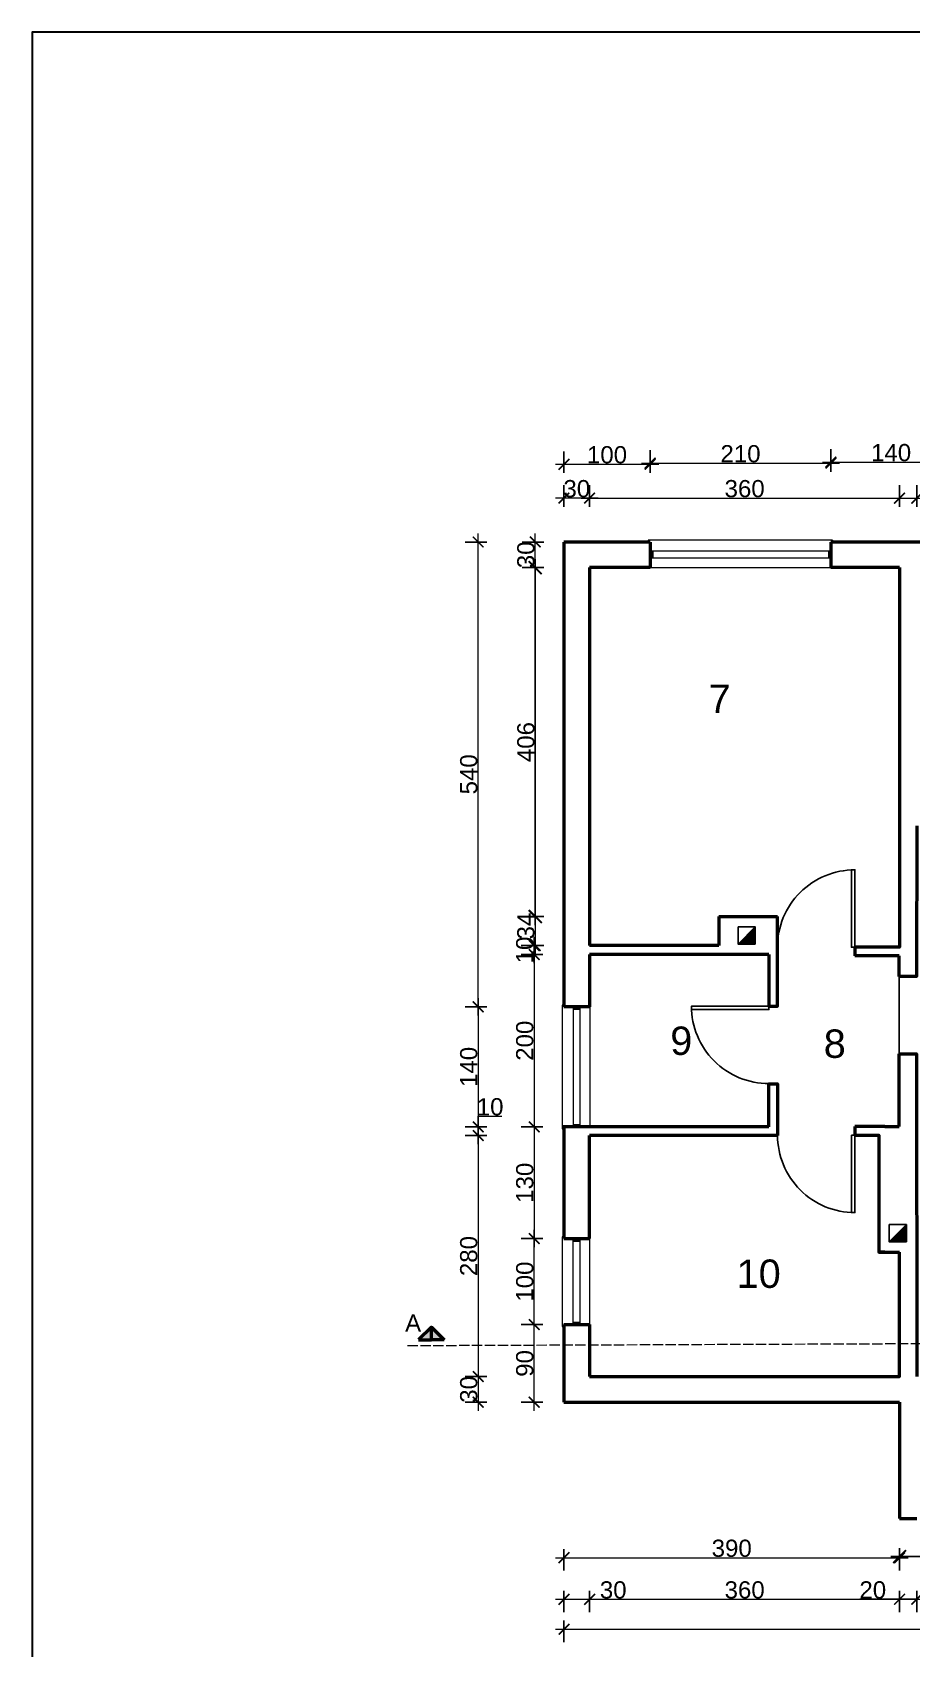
# Model space of a CAD drawing. Header units: centimetres. Extents: x -479 to 3351, y -1141 to 1689.
# Drawn here: x -479 to 543, y -190 to 1689 of the extents above; entities that cross this region are included whole.
import ezdxf

# ---------------------------------------------------------------- set-up
doc = ezdxf.new("R2010")
doc.units = ezdxf.units.CM
doc.linetypes.add('ACAD_ISO02W100', pattern=[15, 12, -3])
for name, color, linetype, lineweight in [('Dimenzionisanje', 251, 'Continuous', 20), ('Dimenzionisanje @ 1', 251, 'Continuous', 20), ('Isprekidana', 251, 'ACAD_ISO02W100', 20), ('Konture', 250, 'Continuous', 50), ('Konture @ 1', 250, 'Continuous', 50), ('Prozori', 6, 'Continuous', 5), ('Sastavnica', 250, 'Continuous', 30), ('Zidovi', 4, 'Continuous', 50)]:
    doc.layers.add(name, color=color, linetype=linetype, lineweight=lineweight)
for name, color, linetype in [('Dimnjaci', 251, 'Continuous'), ('Pomocne', 2, 'Continuous'), ('Stepenice', 8, 'Continuous'), ('Vrata', 1, 'Continuous')]:
    doc.layers.add(name, color=color, linetype=linetype)
doc.styles.get("Standard").update_dxf_attribs({"font": 'arial_2.ttf'})
doc.styles.add('teskt_stil', font='arial_2.ttf', dxfattribs={"height": 3})
doc.dimstyles.new('Dimenzionisanje', dxfattribs={"dimtxt": 20, "dimasz": 12.5, "dimexe": 1.25, "dimexo": 0.625, "dimtad": 1, "dimtoh": 1, "dimdec": 0, "dimtxsty": 'Standard', "dimblk": 'ARCHTICK', "dimcen": 2.5, "dimclrd": 5, "dimclre": 5, "dimclrt": 5, "dimadec": 0, "dimazin": 0, "dimtfac": 1, "dimtdec": 0, "dimtmove": 0, "dimatfit": 3, "dimldrblk": 'ARCHTICK', "dimfxl": 0, "dimlwd": 20, "dimarcsym": 0})
doc.dimstyles.new('dimezionisanje_kucica_za_ptice', dxfattribs={"dimtxt": 20, "dimasz": 15, "dimexe": 1.25, "dimexo": 10.63, "dimtad": 1, "dimtoh": 1, "dimdec": 0, "dimtxsty": 'Standard', "dimblk": 'ARCHTICK', "dimcen": 2.5, "dimclrd": 5, "dimclre": 5, "dimclrt": 5, "dimadec": 0, "dimazin": 0, "dimtfac": 1, "dimtdec": 0, "dimtmove": 0, "dimatfit": 3, "dimldrblk": 'ARCHTICK', "dimfxl": 0, "dimarcsym": 0})

# ---------------------------------------------------------------- blocks, each defined once
blk = doc.blocks.new('Vrata_block')
blk.add_lwpolyline([(-8.4, 4.1), (-8.4, 94.1), (-4.4, 94.1), (-4.4, 4.1, -0.414214), (-94.4, 94.1)], format="xyb")
blk = doc.blocks.new('Dimnjak_block')
at = {"layer": 'Dimnjaci'}
blk.add_hatch(color=251, dxfattribs=at).paths.add_polyline_path([(20, 0), (0, 0), (20, 20)])
for p, q in [((0, 20), (20, 20)), ((0, 0), (0, 20))]:
    blk.add_line(p, q, dxfattribs=at)
blk.add_lwpolyline([(20, 0), (0, 0), (20, 20)], close=True, dxfattribs=at)
blk = doc.blocks.new('_ArchTick')
at = {"color": 0, "linetype": 'ByBlock', "const_width": 0.15}
blk.add_lwpolyline([(-0.5, -0.5), (0.5, 0.5)], dxfattribs=at)
blk = doc.blocks.new('*D29')
at = {"layer": 'Defpoints', "color": 0, "transparency": 16777216}
for p in [(169, 126.2), (39.5, 96.4), (169, 96.4)]:
    blk.add_point(p, dxfattribs=at)
at = {"layer": 'Dimenzionisanje', "color": 5, "linetype": 'Continuous', "lineweight": 20, "transparency": 16777216}
blk.add_line((39.5, 136.2), (39.5, 86.4), dxfattribs=at)
at = {"layer": 'Dimenzionisanje', "color": 5, "lineweight": -2, "transparency": 16777216}
for p, q in [((49.5, 126.2), (24.5, 126.2)), ((49.5, 96.4), (24.5, 96.4))]:
    blk.add_line(p, q, dxfattribs=at)
at = {"layer": 'Dimenzionisanje', "color": 5, "lineweight": 20, "transparency": 16777216, "xscale": 12.5, "yscale": 12.5, "zscale": 12.5}
for p, rotation in [((39.5, 126.2), 90), ((39.5, 96.4), 270)]:
    blk.add_blockref('_ArchTick', p, dxfattribs=dict(at, rotation=rotation))
at = {"layer": 'Dimenzionisanje', "color": 5, "transparency": 16777216, "insert": (28.6, 111.3), "char_height": 20, "attachment_point": 5, "rotation": 90}
blk.add_mtext('30', dxfattribs=at)
blk = doc.blocks.new('*D30')
at = {"layer": 'Defpoints', "color": 0, "transparency": 16777216}
for p in [(104.6, 186.6), (169, 186.6), (169, 96.4)]:
    blk.add_point(p, dxfattribs=at)
at = {"layer": 'Dimenzionisanje', "color": 5, "linetype": 'Continuous', "lineweight": 20, "transparency": 16777216}
blk.add_line((104.6, 86.4), (104.6, 196.6), dxfattribs=at)
at = {"layer": 'Dimenzionisanje', "color": 5, "lineweight": -2, "transparency": 16777216}
for p, q in [((114.6, 186.6), (89.6, 186.6)), ((114.6, 96.4), (89.6, 96.4))]:
    blk.add_line(p, q, dxfattribs=at)
at = {"layer": 'Dimenzionisanje', "color": 5, "lineweight": 20, "transparency": 16777216, "xscale": 12.5, "yscale": 12.5, "zscale": 12.5}
for p, rotation in [((104.6, 186.6), 90), ((104.6, 96.4), 270)]:
    blk.add_blockref('_ArchTick', p, dxfattribs=dict(at, rotation=rotation))
at = {"layer": 'Dimenzionisanje', "color": 5, "transparency": 16777216, "insert": (93.7, 141.5), "char_height": 20, "attachment_point": 5, "rotation": 90}
blk.add_mtext('90', dxfattribs=at)
blk = doc.blocks.new('*D31')
at = {"layer": 'Defpoints', "color": 0, "transparency": 16777216}
for p in [(104.6, 286.6), (169, 286.6), (169, 186.6)]:
    blk.add_point(p, dxfattribs=at)
at = {"layer": 'Dimenzionisanje', "color": 5, "lineweight": -2, "transparency": 16777216}
for p, q in [((114.6, 286.6), (89.6, 286.6)), ((114.6, 186.6), (89.6, 186.6))]:
    blk.add_line(p, q, dxfattribs=at)
at = {"layer": 'Dimenzionisanje', "color": 5, "linetype": 'Continuous', "lineweight": 20, "transparency": 16777216}
blk.add_line((104.6, 176.6), (104.6, 296.6), dxfattribs=at)
at = {"layer": 'Dimenzionisanje', "color": 5, "lineweight": 20, "transparency": 16777216, "xscale": 12.5, "yscale": 12.5, "zscale": 12.5}
for p, rotation in [((104.6, 286.6), 90), ((104.6, 186.6), 270)]:
    blk.add_blockref('_ArchTick', p, dxfattribs=dict(at, rotation=rotation))
at = {"layer": 'Dimenzionisanje', "color": 5, "transparency": 16777216, "insert": (93.7, 236.6), "char_height": 20, "attachment_point": 5, "rotation": 90}
blk.add_mtext('100', dxfattribs=at)
blk = doc.blocks.new('Prozor_100_block')
at = {"layer": 'Prozori'}
for points in [[(726.6, 465.7), (724.6, 465.7), (724.6, 361.7), (724.6, 361.7)], [(737.2, 463.8), (737.2, 363.8)], [(745.3, 463.8), (745.3, 363.8)], [(756.6, 463.8), (756.6, 363.8)], [(724.6, 361.7), (726.6, 361.7)]]:
    blk.add_lwpolyline(points, dxfattribs=at)
at = {"layer": 'Zidovi', "color": 6}
for p, q in [((737.2, 462.1), (745.3, 462.1)), ((737.2, 365.6), (745.3, 365.6))]:
    blk.add_line(p, q, dxfattribs=at)
blk = doc.blocks.new('*D32')
at = {"layer": 'Defpoints', "color": 0, "transparency": 16777216}
for p in [(39.5, 416.4), (169, 416.4), (169, 406.3)]:
    blk.add_point(p, dxfattribs=at)
at = {"layer": 'Dimenzionisanje', "color": 5, "lineweight": -2, "transparency": 16777216}
for p, q in [((49.5, 416.4), (24.5, 416.4)), ((49.5, 406.3), (24.5, 406.3))]:
    blk.add_line(p, q, dxfattribs=at)
at = {"layer": 'Dimenzionisanje', "color": 5, "linetype": 'Continuous', "lineweight": 20, "transparency": 16777216}
for p, q in [((39.5, 416.4), (39.5, 428.9)), ((39.5, 428.9), (66.8, 428.9)), ((39.5, 396.3), (39.5, 416.4))]:
    blk.add_line(p, q, dxfattribs=at)
at = {"layer": 'Dimenzionisanje', "color": 5, "lineweight": 20, "transparency": 16777216, "xscale": 12.5, "yscale": 12.5, "zscale": 12.5}
for p, rotation in [((39.5, 416.4), 90), ((39.5, 406.3), 270)]:
    blk.add_blockref('_ArchTick', p, dxfattribs=dict(at, rotation=rotation))
at = {"layer": 'Dimenzionisanje', "color": 5, "transparency": 16777216, "insert": (53.4, 439.7), "char_height": 20, "attachment_point": 5}
blk.add_mtext('10', dxfattribs=at)
blk = doc.blocks.new('*D33')
at = {"layer": 'Defpoints', "color": 0, "transparency": 16777216}
for p in [(189.6, 406.3), (39.5, 126.2), (189.6, 126.2)]:
    blk.add_point(p, dxfattribs=at)
at = {"layer": 'Dimenzionisanje', "color": 5, "linetype": 'Continuous', "lineweight": 20, "transparency": 16777216}
blk.add_line((39.5, 416.3), (39.5, 116.2), dxfattribs=at)
at = {"layer": 'Dimenzionisanje', "color": 5, "lineweight": -2, "transparency": 16777216}
for p, q in [((49.5, 406.3), (24.5, 406.3)), ((49.5, 126.2), (24.5, 126.2))]:
    blk.add_line(p, q, dxfattribs=at)
at = {"layer": 'Dimenzionisanje', "color": 5, "lineweight": 20, "transparency": 16777216, "xscale": 12.5, "yscale": 12.5, "zscale": 12.5}
for p, rotation in [((39.5, 406.3), 90), ((39.5, 126.2), 270)]:
    blk.add_blockref('_ArchTick', p, dxfattribs=dict(at, rotation=rotation))
at = {"layer": 'Dimenzionisanje', "color": 5, "transparency": 16777216, "insert": (28.6, 266.3), "char_height": 20, "attachment_point": 5, "rotation": 90}
blk.add_mtext('280', dxfattribs=at)
blk = doc.blocks.new('*D34')
at = {"layer": 'Defpoints', "color": 0, "transparency": 16777216}
for p in [(220.6, 416.4), (104.6, 286.6), (149.6, 286.6)]:
    blk.add_point(p, dxfattribs=at)
at = {"layer": 'Dimenzionisanje', "color": 5, "lineweight": -2, "transparency": 16777216}
for p, q in [((114.6, 416.4), (89.6, 416.4)), ((114.6, 286.6), (89.6, 286.6))]:
    blk.add_line(p, q, dxfattribs=at)
at = {"layer": 'Dimenzionisanje', "color": 5, "linetype": 'Continuous', "lineweight": 20, "transparency": 16777216}
blk.add_line((104.6, 426.4), (104.6, 276.6), dxfattribs=at)
at = {"layer": 'Dimenzionisanje', "color": 5, "lineweight": 20, "transparency": 16777216, "xscale": 12.5, "yscale": 12.5, "zscale": 12.5}
for p, rotation in [((104.6, 416.4), 90), ((104.6, 286.6), 270)]:
    blk.add_blockref('_ArchTick', p, dxfattribs=dict(at, rotation=rotation))
at = {"layer": 'Dimenzionisanje', "color": 5, "transparency": 16777216, "insert": (93.7, 351.5), "char_height": 20, "attachment_point": 5, "rotation": 90}
blk.add_mtext('130', dxfattribs=at)
blk = doc.blocks.new('Prozor_140_block')
at = {"layer": 'Prozori'}
for p, q in [((726.6, 505.7), (724.6, 505.7)), ((724.6, 505.7), (724.6, 361.7)), ((724.6, 361.7), (726.6, 361.7)), ((724.6, 361.7), (724.6, 361.7))]:
    blk.add_line(p, q, dxfattribs=at)
for points in [[(737.2, 503.8), (737.2, 363.8)], [(745.3, 503.8), (745.3, 363.8)], [(756.6, 503.8), (756.6, 363.8)]]:
    blk.add_lwpolyline(points, dxfattribs=at)
at = {"layer": 'Zidovi', "color": 6}
for p, q in [((737.2, 502.1), (745.3, 502.1)), ((737.2, 365.6), (745.3, 365.6))]:
    blk.add_line(p, q, dxfattribs=at)
blk = doc.blocks.new('*D35')
at = {"layer": 'Defpoints', "color": 0, "transparency": 16777216}
for p in [(232.7, 616.8), (104.6, 416.4), (232.7, 416.4)]:
    blk.add_point(p, dxfattribs=at)
at = {"layer": 'Dimenzionisanje', "color": 5, "linetype": 'Continuous', "lineweight": 20, "transparency": 16777216}
blk.add_line((104.6, 626.8), (104.6, 406.4), dxfattribs=at)
at = {"layer": 'Dimenzionisanje', "color": 5, "lineweight": -2, "transparency": 16777216}
for p, q in [((114.6, 616.8), (89.6, 616.8)), ((114.6, 416.4), (89.6, 416.4))]:
    blk.add_line(p, q, dxfattribs=at)
at = {"layer": 'Dimenzionisanje', "color": 5, "lineweight": 20, "transparency": 16777216, "xscale": 12.5, "yscale": 12.5, "zscale": 12.5}
for p, rotation in [((104.6, 616.8), 90), ((104.6, 416.4), 270)]:
    blk.add_blockref('_ArchTick', p, dxfattribs=dict(at, rotation=rotation))
at = {"layer": 'Dimenzionisanje', "color": 5, "transparency": 16777216, "insert": (93.7, 516.6), "char_height": 20, "attachment_point": 5, "rotation": 90}
blk.add_mtext('200', dxfattribs=at)
blk = doc.blocks.new('*D36')
at = {"layer": 'Defpoints', "color": 0, "transparency": 16777216}
for p in [(139.2, 556.1), (39.5, 416.4), (139.2, 416.4)]:
    blk.add_point(p, dxfattribs=at)
at = {"layer": 'Dimenzionisanje', "color": 5, "linetype": 'Continuous', "lineweight": 20, "transparency": 16777216}
blk.add_line((39.5, 566.1), (39.5, 406.4), dxfattribs=at)
at = {"layer": 'Dimenzionisanje', "color": 5, "lineweight": -2, "transparency": 16777216}
for p, q in [((49.5, 556.1), (24.5, 556.1)), ((49.5, 416.4), (24.5, 416.4))]:
    blk.add_line(p, q, dxfattribs=at)
at = {"layer": 'Dimenzionisanje', "color": 5, "lineweight": 20, "transparency": 16777216, "xscale": 12.5, "yscale": 12.5, "zscale": 12.5}
for p, rotation in [((39.5, 556.1), 90), ((39.5, 416.4), 270)]:
    blk.add_blockref('_ArchTick', p, dxfattribs=dict(at, rotation=rotation))
at = {"layer": 'Dimenzionisanje', "color": 5, "transparency": 16777216, "insert": (28.6, 486.2), "char_height": 20, "attachment_point": 5, "rotation": 90}
blk.add_mtext('140', dxfattribs=at)
blk = doc.blocks.new('*D37')
at = {"layer": 'Defpoints', "color": 0, "transparency": 16777216}
for p in [(104.6, 627.3), (202, 627.3), (202, 616.8)]:
    blk.add_point(p, dxfattribs=at)
at = {"layer": 'Dimenzionisanje', "color": 5, "lineweight": -2, "transparency": 16777216}
for p, q in [((114.6, 627.3), (89.6, 627.3)), ((114.6, 616.8), (89.6, 616.8))]:
    blk.add_line(p, q, dxfattribs=at)
at = {"layer": 'Dimenzionisanje', "color": 5, "linetype": 'Continuous', "lineweight": 20, "transparency": 16777216}
blk.add_line((104.6, 606.8), (104.6, 637.3), dxfattribs=at)
at = {"layer": 'Dimenzionisanje', "color": 5, "lineweight": 20, "transparency": 16777216, "xscale": 12.5, "yscale": 12.5, "zscale": 12.5}
for p, rotation in [((104.6, 627.3), 90), ((104.6, 616.8), 270)]:
    blk.add_blockref('_ArchTick', p, dxfattribs=dict(at, rotation=rotation))
at = {"layer": 'Dimenzionisanje', "color": 5, "transparency": 16777216, "insert": (93.7, 622.1), "char_height": 20, "attachment_point": 5, "rotation": 90}
blk.add_mtext('10', dxfattribs=at)
blk = doc.blocks.new('*D38')
at = {"layer": 'Defpoints', "color": 0, "transparency": 16777216}
for p in [(319.2, 661), (105.8, 627.3), (319.2, 627.3)]:
    blk.add_point(p, dxfattribs=at)
at = {"layer": 'Dimenzionisanje', "color": 5, "lineweight": -2, "transparency": 16777216}
for p, q in [((115.8, 661), (90.8, 661)), ((115.8, 627.3), (90.8, 627.3))]:
    blk.add_line(p, q, dxfattribs=at)
at = {"layer": 'Dimenzionisanje', "color": 5, "linetype": 'Continuous', "lineweight": 20, "transparency": 16777216}
blk.add_line((105.8, 671), (105.8, 617.3), dxfattribs=at)
at = {"layer": 'Dimenzionisanje', "color": 5, "lineweight": 20, "transparency": 16777216, "xscale": 12.5, "yscale": 12.5, "zscale": 12.5}
for p, rotation in [((105.8, 661), 90), ((105.8, 627.3), 270)]:
    blk.add_blockref('_ArchTick', p, dxfattribs=dict(at, rotation=rotation))
at = {"layer": 'Dimenzionisanje', "color": 5, "transparency": 16777216, "insert": (95, 649.9), "char_height": 20, "attachment_point": 5, "rotation": 90}
blk.add_mtext('34', dxfattribs=at)
blk = doc.blocks.new('*D39')
at = {"layer": 'Defpoints', "color": 0, "transparency": 16777216}
for p in [(39.5, 1096.4), (76.7, 1096.4), (139.2, 556.1)]:
    blk.add_point(p, dxfattribs=at)
at = {"layer": 'Dimenzionisanje', "color": 5, "lineweight": -2, "transparency": 16777216}
for p, q in [((49.5, 1096.4), (24.5, 1096.4)), ((49.5, 556.1), (24.5, 556.1))]:
    blk.add_line(p, q, dxfattribs=at)
at = {"layer": 'Dimenzionisanje', "color": 5, "linetype": 'Continuous', "lineweight": 20, "transparency": 16777216}
blk.add_line((39.5, 546.1), (39.5, 1106.4), dxfattribs=at)
at = {"layer": 'Dimenzionisanje', "color": 5, "lineweight": 20, "transparency": 16777216, "xscale": 12.5, "yscale": 12.5, "zscale": 12.5}
for p, rotation in [((39.5, 1096.4), 90), ((39.5, 556.1), 270)]:
    blk.add_blockref('_ArchTick', p, dxfattribs=dict(at, rotation=rotation))
at = {"layer": 'Dimenzionisanje', "color": 5, "transparency": 16777216, "insert": (28.6, 826.3), "char_height": 20, "attachment_point": 5, "rotation": 90}
blk.add_mtext('540', dxfattribs=at)
blk = doc.blocks.new('*D40')
at = {"layer": 'Defpoints', "color": 0, "transparency": 16777216}
for p in [(105.8, 1096.4), (169, 1096.4), (169, 1066.6)]:
    blk.add_point(p, dxfattribs=at)
at = {"layer": 'Dimenzionisanje', "color": 5, "lineweight": -2, "transparency": 16777216}
for p, q in [((115.8, 1096.4), (90.8, 1096.4)), ((115.8, 1066.6), (90.8, 1066.6))]:
    blk.add_line(p, q, dxfattribs=at)
at = {"layer": 'Dimenzionisanje', "color": 5, "linetype": 'Continuous', "lineweight": 20, "transparency": 16777216}
blk.add_line((105.8, 1056.6), (105.8, 1106.4), dxfattribs=at)
at = {"layer": 'Dimenzionisanje', "color": 5, "lineweight": 20, "transparency": 16777216, "xscale": 12.5, "yscale": 12.5, "zscale": 12.5}
for p, rotation in [((105.8, 1096.4), 90), ((105.8, 1066.6), 270)]:
    blk.add_blockref('_ArchTick', p, dxfattribs=dict(at, rotation=rotation))
at = {"layer": 'Dimenzionisanje', "color": 5, "transparency": 16777216, "insert": (95, 1081.5), "char_height": 20, "attachment_point": 5, "rotation": 90}
blk.add_mtext('30', dxfattribs=at)
blk = doc.blocks.new('*D41')
at = {"layer": 'Defpoints', "color": 0, "transparency": 16777216}
for p in [(139.2, 1147.4), (139.2, 1038.4), (169, 1038.4)]:
    blk.add_point(p, dxfattribs=at)
at = {"layer": 'Dimenzionisanje', "color": 5, "linetype": 'Continuous', "lineweight": 20, "transparency": 16777216}
blk.add_line((179, 1147.4), (129.2, 1147.4), dxfattribs=at)
at = {"layer": 'Dimenzionisanje', "color": 5, "lineweight": -2, "transparency": 16777216}
for p, q in [((139.2, 1137.4), (139.2, 1162.4)), ((169, 1137.4), (169, 1162.4))]:
    blk.add_line(p, q, dxfattribs=at)
at = {"layer": 'Dimenzionisanje', "color": 5, "lineweight": 20, "transparency": 16777216, "xscale": 12.5, "yscale": 12.5, "zscale": 12.5, "rotation": 180}
blk.add_blockref('_ArchTick', (139.2, 1147.4), dxfattribs=at)
at = {"layer": 'Dimenzionisanje', "color": 5, "lineweight": 20, "transparency": 16777216, "xscale": 12.5, "yscale": 12.5, "zscale": 12.5}
blk.add_blockref('_ArchTick', (169, 1147.4), dxfattribs=at)
at = {"layer": 'Dimenzionisanje', "color": 5, "transparency": 16777216, "insert": (154.1, 1158.3), "char_height": 20, "attachment_point": 5}
blk.add_mtext('30', dxfattribs=at)
blk = doc.blocks.new('*D42')
at = {"layer": 'Defpoints', "color": 0, "transparency": 16777216}
for p in [(529.1, 1147.4), (169, 1038.4), (529.1, 1038.4)]:
    blk.add_point(p, dxfattribs=at)
at = {"layer": 'Dimenzionisanje', "color": 5, "linetype": 'Continuous', "lineweight": 20, "transparency": 16777216}
blk.add_line((159, 1147.4), (539.1, 1147.4), dxfattribs=at)
at = {"layer": 'Dimenzionisanje', "color": 5, "lineweight": -2, "transparency": 16777216}
for p, q in [((169, 1137.4), (169, 1162.4)), ((529.1, 1137.4), (529.1, 1162.4))]:
    blk.add_line(p, q, dxfattribs=at)
at = {"layer": 'Dimenzionisanje', "color": 5, "lineweight": 20, "transparency": 16777216, "xscale": 12.5, "yscale": 12.5, "zscale": 12.5, "rotation": 180}
blk.add_blockref('_ArchTick', (169, 1147.4), dxfattribs=at)
at = {"layer": 'Dimenzionisanje', "color": 5, "lineweight": 20, "transparency": 16777216, "xscale": 12.5, "yscale": 12.5, "zscale": 12.5}
blk.add_blockref('_ArchTick', (529.1, 1147.4), dxfattribs=at)
at = {"layer": 'Dimenzionisanje', "color": 5, "transparency": 16777216, "insert": (349.1, 1158.3), "char_height": 20, "attachment_point": 5}
blk.add_mtext('360', dxfattribs=at)
blk = doc.blocks.new('*D12')
at = {"layer": 'Defpoints', "color": 0, "transparency": 16777216}
for p in [(549.1, 1147.4), (529.1, 1038.4), (549.1, 1039.1)]:
    blk.add_point(p, dxfattribs=at)
at = {"layer": 'Dimenzionisanje', "color": 5, "linetype": 'Continuous', "lineweight": 20, "transparency": 16777216}
for p, q in [((519.1, 1147.4), (549.1, 1147.4)), ((549.1, 1147.4), (591.8, 1147.4))]:
    blk.add_line(p, q, dxfattribs=at)
at = {"layer": 'Dimenzionisanje', "color": 5, "lineweight": -2, "transparency": 16777216}
for p, q in [((529.1, 1137.4), (529.1, 1162.4)), ((549.1, 1137.4), (549.1, 1162.4))]:
    blk.add_line(p, q, dxfattribs=at)
at = {"layer": 'Dimenzionisanje', "color": 5, "lineweight": 20, "transparency": 16777216, "xscale": 12.5, "yscale": 12.5, "zscale": 12.5, "rotation": 180}
blk.add_blockref('_ArchTick', (529.1, 1147.4), dxfattribs=at)
at = {"layer": 'Dimenzionisanje', "color": 5, "lineweight": 20, "transparency": 16777216, "xscale": 12.5, "yscale": 12.5, "zscale": 12.5}
blk.add_blockref('_ArchTick', (549.1, 1147.4), dxfattribs=at)
at = {"layer": 'Dimenzionisanje', "color": 5, "transparency": 16777216, "insert": (576.7, 1158.2), "char_height": 20, "attachment_point": 5}
blk.add_mtext('20', dxfattribs=at)
blk = doc.blocks.new('*D44')
at = {"layer": 'Defpoints', "color": 0, "transparency": 16777216}
for p in [(239.3, 1186.8), (239.3, 1081.5), (139.2, 981.3)]:
    blk.add_point(p, dxfattribs=at)
at = {"layer": 'Dimenzionisanje', "color": 5, "linetype": 'Continuous', "lineweight": 20, "transparency": 16777216}
blk.add_line((129.2, 1186.8), (249.3, 1186.8), dxfattribs=at)
at = {"layer": 'Dimenzionisanje', "color": 5, "lineweight": -2, "transparency": 16777216}
for p, q in [((139.2, 1176.8), (139.2, 1201.8)), ((239.3, 1176.8), (239.3, 1201.8))]:
    blk.add_line(p, q, dxfattribs=at)
at = {"layer": 'Dimenzionisanje', "color": 5, "lineweight": 20, "transparency": 16777216, "xscale": 12.5, "yscale": 12.5, "zscale": 12.5, "rotation": 180}
blk.add_blockref('_ArchTick', (139.2, 1186.8), dxfattribs=at)
at = {"layer": 'Dimenzionisanje', "color": 5, "lineweight": 20, "transparency": 16777216, "xscale": 12.5, "yscale": 12.5, "zscale": 12.5}
blk.add_blockref('_ArchTick', (239.3, 1186.8), dxfattribs=at)
at = {"layer": 'Dimenzionisanje', "color": 5, "transparency": 16777216, "insert": (189.2, 1197.7), "char_height": 20, "attachment_point": 5}
blk.add_mtext('100', dxfattribs=at)
blk = doc.blocks.new('*D45')
at = {"layer": 'Defpoints', "color": 0, "transparency": 16777216}
for p in [(449.4, 1188.1), (239.3, 1081.5), (449.4, 1081.5)]:
    blk.add_point(p, dxfattribs=at)
at = {"layer": 'Dimenzionisanje', "color": 5, "lineweight": -2, "transparency": 16777216}
for p, q in [((239.3, 1178.1), (239.3, 1203.1)), ((449.4, 1178.1), (449.4, 1203.1))]:
    blk.add_line(p, q, dxfattribs=at)
at = {"layer": 'Dimenzionisanje', "color": 5, "linetype": 'Continuous', "lineweight": 20, "transparency": 16777216}
blk.add_line((229.3, 1188.1), (459.4, 1188.1), dxfattribs=at)
at = {"layer": 'Dimenzionisanje', "color": 5, "lineweight": 20, "transparency": 16777216, "xscale": 12.5, "yscale": 12.5, "zscale": 12.5, "rotation": 180}
blk.add_blockref('_ArchTick', (239.3, 1188.1), dxfattribs=at)
at = {"layer": 'Dimenzionisanje', "color": 5, "lineweight": 20, "transparency": 16777216, "xscale": 12.5, "yscale": 12.5, "zscale": 12.5}
blk.add_blockref('_ArchTick', (449.4, 1188.1), dxfattribs=at)
at = {"layer": 'Dimenzionisanje', "color": 5, "transparency": 16777216, "insert": (344.3, 1198.9), "char_height": 20, "attachment_point": 5}
blk.add_mtext('210', dxfattribs=at)
blk = doc.blocks.new('Prozor_210_block')
at = {"layer": 'Prozori'}
for p in [(724.6, 575.7), (724.6, 361.7)]:
    blk.add_line(p, (724.6, 361.7), dxfattribs=at)
for points in [[(724.6, 575.7), (726.6, 575.7)], [(737.2, 573.8), (737.2, 363.8)], [(745.3, 573.8), (745.3, 363.8)], [(756.6, 573.8), (756.6, 363.8)], [(724.6, 361.7), (726.6, 361.7)]]:
    blk.add_lwpolyline(points, dxfattribs=at)
at = {"layer": 'Zidovi', "color": 6}
for p, q in [((737.2, 572.1), (745.3, 572.1)), ((737.2, 365.6), (745.3, 365.6))]:
    blk.add_line(p, q, dxfattribs=at)
blk = doc.blocks.new('*D46')
at = {"layer": 'Defpoints', "color": 0, "transparency": 16777216}
for p in [(589.2, 1189.3), (449.4, 1091.1), (589.2, 1091.1)]:
    blk.add_point(p, dxfattribs=at)
at = {"layer": 'Dimenzionisanje', "color": 5, "lineweight": -2, "transparency": 16777216}
for p, q in [((449.4, 1179.3), (449.4, 1204.3)), ((589.2, 1179.3), (589.2, 1204.3))]:
    blk.add_line(p, q, dxfattribs=at)
at = {"layer": 'Dimenzionisanje', "color": 5, "linetype": 'Continuous', "lineweight": 20, "transparency": 16777216}
blk.add_line((439.4, 1189.3), (599.2, 1189.3), dxfattribs=at)
at = {"layer": 'Dimenzionisanje', "color": 5, "lineweight": 20, "transparency": 16777216, "xscale": 12.5, "yscale": 12.5, "zscale": 12.5, "rotation": 180}
blk.add_blockref('_ArchTick', (449.4, 1189.3), dxfattribs=at)
at = {"layer": 'Dimenzionisanje', "color": 5, "lineweight": 20, "transparency": 16777216, "xscale": 12.5, "yscale": 12.5, "zscale": 12.5}
blk.add_blockref('_ArchTick', (589.2, 1189.3), dxfattribs=at)
at = {"layer": 'Dimenzionisanje', "color": 5, "transparency": 16777216, "insert": (519.3, 1200.2), "char_height": 20, "attachment_point": 5}
blk.add_mtext('140', dxfattribs=at)
blk = doc.blocks.new('*D55')
at = {"layer": 'Defpoints', "color": 0, "transparency": 16777216}
for p in [(169, 138.2), (139.2, 96.4), (169, -132.7)]:
    blk.add_point(p, dxfattribs=at)
at = {"layer": 'Stepenice', "color": 5, "lineweight": -2, "transparency": 16777216}
for p, q in [((139.2, -122.7), (139.2, -147.7)), ((169, -122.7), (169, -147.7))]:
    blk.add_line(p, q, dxfattribs=at)
at = {"layer": 'Stepenice', "color": 5, "linetype": 'Continuous', "lineweight": 20, "transparency": 16777216}
for p, q in [((129.2, -132.7), (169, -132.7)), ((169, -132.7), (211.3, -132.7))]:
    blk.add_line(p, q, dxfattribs=at)
at = {"layer": 'Stepenice', "color": 5, "lineweight": 20, "transparency": 16777216, "xscale": 12.5, "yscale": 12.5, "zscale": 12.5, "rotation": 180}
blk.add_blockref('_ArchTick', (139.2, -132.7), dxfattribs=at)
at = {"layer": 'Stepenice', "color": 5, "lineweight": 20, "transparency": 16777216, "xscale": 12.5, "yscale": 12.5, "zscale": 12.5}
blk.add_blockref('_ArchTick', (169, -132.7), dxfattribs=at)
at = {"layer": 'Stepenice', "color": 5, "transparency": 16777216, "insert": (196.4, -121.9), "char_height": 20, "attachment_point": 5}
blk.add_mtext('30', dxfattribs=at)
blk = doc.blocks.new('*D18')
at = {"layer": 'Defpoints', "color": 0, "transparency": 16777216}
for p in [(169, 137.6), (529.1, 8.8), (529.1, -132.7)]:
    blk.add_point(p, dxfattribs=at)
at = {"layer": 'Stepenice', "color": 5, "lineweight": -2, "transparency": 16777216}
for p, q in [((169, -122.7), (169, -147.7)), ((529.1, -122.7), (529.1, -147.7))]:
    blk.add_line(p, q, dxfattribs=at)
at = {"layer": 'Stepenice', "color": 5, "linetype": 'Continuous', "lineweight": 20, "transparency": 16777216}
blk.add_line((159, -132.7), (539.1, -132.7), dxfattribs=at)
at = {"layer": 'Stepenice', "color": 5, "lineweight": 20, "transparency": 16777216, "xscale": 12.5, "yscale": 12.5, "zscale": 12.5, "rotation": 180}
blk.add_blockref('_ArchTick', (169, -132.7), dxfattribs=at)
at = {"layer": 'Stepenice', "color": 5, "lineweight": 20, "transparency": 16777216, "xscale": 12.5, "yscale": 12.5, "zscale": 12.5}
blk.add_blockref('_ArchTick', (529.1, -132.7), dxfattribs=at)
at = {"layer": 'Stepenice', "color": 5, "transparency": 16777216, "insert": (349.1, -121.9), "char_height": 20, "attachment_point": 5}
blk.add_mtext('360', dxfattribs=at)
blk = doc.blocks.new('*D19')
at = {"layer": 'Defpoints', "color": 0, "transparency": 16777216}
for p in [(659.1, 131.4), (549.1, 111.4), (659.1, -132.7)]:
    blk.add_point(p, dxfattribs=at)
at = {"layer": 'Stepenice', "color": 5, "lineweight": -2, "transparency": 16777216}
for p, q in [((549.1, -122.7), (549.1, -147.7)), ((659.1, -122.7), (659.1, -147.7))]:
    blk.add_line(p, q, dxfattribs=at)
at = {"layer": 'Stepenice', "color": 5, "linetype": 'Continuous', "lineweight": 20, "transparency": 16777216}
blk.add_line((539.1, -132.7), (669.1, -132.7), dxfattribs=at)
at = {"layer": 'Stepenice', "color": 5, "lineweight": 20, "transparency": 16777216, "xscale": 12.5, "yscale": 12.5, "zscale": 12.5, "rotation": 180}
blk.add_blockref('_ArchTick', (549.1, -132.7), dxfattribs=at)
at = {"layer": 'Stepenice', "color": 5, "lineweight": 20, "transparency": 16777216, "xscale": 12.5, "yscale": 12.5, "zscale": 12.5}
blk.add_blockref('_ArchTick', (659.1, -132.7), dxfattribs=at)
at = {"layer": 'Stepenice', "color": 5, "transparency": 16777216, "insert": (584.4, -121.9), "char_height": 20, "attachment_point": 5}
blk.add_mtext('110', dxfattribs=at)
blk = doc.blocks.new('*D21')
at = {"layer": 'Defpoints', "color": 0, "transparency": 16777216}
for p in [(529.1, 8.2), (549.1, 8.2), (549.1, -132.7)]:
    blk.add_point(p, dxfattribs=at)
at = {"layer": 'Vrata', "color": 5, "lineweight": -2, "transparency": 16777216}
for p, q in [((529.1, -122.7), (529.1, -147.7)), ((549.1, -122.7), (549.1, -147.7))]:
    blk.add_line(p, q, dxfattribs=at)
at = {"layer": 'Vrata', "color": 5, "linetype": 'Continuous', "lineweight": 20, "transparency": 16777216}
for p, q in [((529.1, -132.7), (482.9, -132.7)), ((549.1, -132.7), (519.1, -132.7))]:
    blk.add_line(p, q, dxfattribs=at)
at = {"layer": 'Vrata', "color": 5, "lineweight": 20, "transparency": 16777216, "xscale": 12.5, "yscale": 12.5, "zscale": 12.5, "rotation": 180}
blk.add_blockref('_ArchTick', (529.1, -132.7), dxfattribs=at)
at = {"layer": 'Vrata', "color": 5, "lineweight": 20, "transparency": 16777216, "xscale": 12.5, "yscale": 12.5, "zscale": 12.5}
blk.add_blockref('_ArchTick', (549.1, -132.7), dxfattribs=at)
at = {"layer": 'Vrata', "color": 5, "transparency": 16777216, "insert": (498, -121.9), "char_height": 20, "attachment_point": 5}
blk.add_mtext('20', dxfattribs=at)
blk = doc.blocks.new('*D11')
at = {"layer": 'Defpoints', "color": 0, "transparency": 16777216}
for p in [(139.2, 126.2), (529.1, 7.6), (529.1, -84.4)]:
    blk.add_point(p, dxfattribs=at)
at = {"layer": 'Vrata', "color": 5, "lineweight": -2, "transparency": 16777216}
for p, q in [((139.2, -74.4), (139.2, -99.4)), ((529.1, -74.4), (529.1, -99.4))]:
    blk.add_line(p, q, dxfattribs=at)
at = {"layer": 'Vrata', "color": 5, "linetype": 'Continuous', "lineweight": 20, "transparency": 16777216}
blk.add_line((129.2, -84.4), (539.1, -84.4), dxfattribs=at)
at = {"layer": 'Vrata', "color": 5, "lineweight": 20, "transparency": 16777216, "xscale": 12.5, "yscale": 12.5, "zscale": 12.5, "rotation": 180}
blk.add_blockref('_ArchTick', (139.2, -84.4), dxfattribs=at)
at = {"layer": 'Vrata', "color": 5, "lineweight": 20, "transparency": 16777216, "xscale": 12.5, "yscale": 12.5, "zscale": 12.5}
blk.add_blockref('_ArchTick', (529.1, -84.4), dxfattribs=at)
at = {"layer": 'Vrata', "color": 5, "transparency": 16777216, "insert": (334.1, -73.5), "char_height": 20, "attachment_point": 5}
blk.add_mtext('390', dxfattribs=at)
blk = doc.blocks.new('*D28')
at = {"layer": 'Defpoints', "color": 0, "transparency": 16777216}
for p in [(139.2, 134.7), (1349.2, 134.7), (1349.2, -167.5)]:
    blk.add_point(p, dxfattribs=at)
at = {"layer": 'Vrata', "color": 5, "linetype": 'Continuous', "lineweight": 20, "transparency": 16777216}
blk.add_line((129.2, -167.5), (1359.2, -167.5), dxfattribs=at)
at = {"layer": 'Vrata', "color": 5, "lineweight": -2, "transparency": 16777216}
for p, q in [((139.2, -157.5), (139.2, -182.5)), ((1349.2, -157.5), (1349.2, -182.5))]:
    blk.add_line(p, q, dxfattribs=at)
at = {"layer": 'Vrata', "color": 5, "lineweight": 20, "transparency": 16777216, "xscale": 12.5, "yscale": 12.5, "zscale": 12.5, "rotation": 180}
blk.add_blockref('_ArchTick', (139.2, -167.5), dxfattribs=at)
at = {"layer": 'Vrata', "color": 5, "lineweight": 20, "transparency": 16777216, "xscale": 12.5, "yscale": 12.5, "zscale": 12.5}
blk.add_blockref('_ArchTick', (1349.2, -167.5), dxfattribs=at)
at = {"layer": 'Vrata', "color": 5, "transparency": 16777216, "insert": (744.2, -156.6), "char_height": 20, "attachment_point": 5}
blk.add_mtext('1210', dxfattribs=at)
blk = doc.blocks.new('*D57')
at = {"layer": 'Defpoints', "color": 0, "transparency": 16777216}
for p in [(169, 1066.6), (105.8, 661), (319.2, 661)]:
    blk.add_point(p, dxfattribs=at)
at = {"layer": 'Pomocne', "color": 5, "lineweight": -2, "transparency": 16777216}
for p, q in [((105.8, 1076.6), (105.8, 651)), ((115.8, 1066.6), (90.8, 1066.6)), ((115.8, 661), (90.8, 661))]:
    blk.add_line(p, q, dxfattribs=at)
at = {"layer": 'Pomocne', "color": 5, "lineweight": -2, "transparency": 16777216, "xscale": 15, "yscale": 15, "zscale": 15}
for p, rotation in [((105.8, 1066.6), 90), ((105.8, 661), 270)]:
    blk.add_blockref('_ArchTick', p, dxfattribs=dict(at, rotation=rotation))
at = {"layer": 'Pomocne', "color": 5, "transparency": 16777216, "insert": (95, 863.8), "char_height": 20, "attachment_point": 5, "rotation": 90}
blk.add_mtext('406', dxfattribs=at)
blk = doc.blocks.new('*D58')
at = {"layer": 'Defpoints', "color": 0, "transparency": 16777216}
for p in [(529.1, -38.6), (659.1, -43.6), (659.1, -83.1)]:
    blk.add_point(p, dxfattribs=at)
at = {"layer": 'Pomocne', "color": 5, "lineweight": -2, "transparency": 16777216}
for p, q in [((529.1, -73.1), (529.1, -98.1)), ((659.1, -73.1), (659.1, -98.1)), ((519.1, -83.1), (669.1, -83.1))]:
    blk.add_line(p, q, dxfattribs=at)
at = {"layer": 'Pomocne', "color": 5, "lineweight": -2, "transparency": 16777216, "xscale": 15, "yscale": 15, "zscale": 15, "rotation": 180}
blk.add_blockref('_ArchTick', (529.1, -83.1), dxfattribs=at)
at = {"layer": 'Pomocne', "color": 5, "lineweight": -2, "transparency": 16777216, "xscale": 15, "yscale": 15, "zscale": 15}
blk.add_blockref('_ArchTick', (659.1, -83.1), dxfattribs=at)
at = {"layer": 'Pomocne', "color": 5, "transparency": 16777216, "insert": (594.1, -72.3), "char_height": 20, "attachment_point": 5}
blk.add_mtext('130', dxfattribs=at)
blk = doc.blocks.new('ghnghh')
at = {"layer": 'Sastavnica'}
blk.add_lwpolyline([(2178.06, -183.29), (2561.06, -183.29), (2561.06, 99.71), (2178.06, 99.71)], close=True, dxfattribs=at)

msp = doc.modelspace()

# ---------------------------------------------------------------- hatches: boundary and pattern name
at = {"layer": 'Konture'}
h = msp.add_hatch(color=250, dxfattribs=at)
h.dxf.hatch_style = 1
h.paths.add_polyline_path([(-14.9, 183.8), (-14.9, 168.8), (0.1, 168.8)])
h.paths.add_polyline_path([(-14.9, 183.8), (-29.9, 168.8), (-14.9, 168.8)])

# ---------------------------------------------------------------- linework, layer by layer
at = {"layer": 'Isprekidana', "color": 250}
msp.add_lwpolyline([(-42.7, 162.3), (1109.5, 166.8), (1109.5, 566.8), (1537.3, 562.3)], dxfattribs=at)
at = {"layer": 'Konture', "color": 250}
for points in [[(-29.9, 168.8), (-14.9, 168.8), (-14.9, 183.8), (-29.9, 168.8)], [(0.1, 168.8), (-14.9, 168.8), (-14.9, 183.8), (0.1, 168.8)]]:
    msp.add_lwpolyline(points, dxfattribs=at)
at = {"layer": 'Vrata', "color": 250}
msp.add_lwpolyline([(528.7, 591.2), (528.7, 501.2)], dxfattribs=at)
at = {"layer": 'Zidovi', "color": 250}
for p, q in [((239.3, 1096.4), (139.2, 1096.4)), ((139.2, 1096.4), (139.2, 556.1)), ((239.3, 1096.4), (239.3, 1066.6)), ((589.2, 1096.4), (449.4, 1096.4)), ((449.4, 1096.4), (449.4, 1066.6)), ((239.3, 1066.6), (169, 1066.6)), ((169, 1066.6), (169, 627.3)), ((529.1, 1066.6), (449.4, 1066.6)), ((529.1, 1066.6), (529.1, 668.9)), ((319.2, 661), (387.3, 661)), ((319.2, 661), (319.2, 627.3)), ((319.2, 627.3), (169, 627.3)), ((477.2, 625.3), (477.2, 615.2)), ((377.3, 616.8), (169, 616.8)), ((169, 616.8), (169, 556.1)), ((512.1, 615.2), (477.2, 615.2)), ((528.7, 615.2), (512.1, 615.2)), ((528.7, 591.2), (528.7, 615.2)), ((169, 556.1), (139.2, 556.1)), ((528.7, 416.8), (528.7, 501.2)), ((377.3, 416.4), (138.2, 416.4)), ((139.2, 416.4), (139.2, 286.6)), ((512.1, 416.8), (477.3, 416.8)), ((477.3, 416.8), (477.3, 406.8)), ((512.1, 416.8), (528.7, 416.8)), ((387.3, 406.3), (169, 406.3)), ((169, 286.6), (169, 406.3)), ((477.3, 406.8), (488.1, 406.8)), ((139.2, 286.6), (169, 286.6)), ((139.2, 186.6), (169, 186.6)), ((139.2, 186.6), (139.2, 96.4)), ((169, 186.6), (169, 126.2)), ((169, 126.2), (512.1, 126.2)), ((139.2, 96.4), (529.1, 96.4)), ((529.1, 96.4), (529.1, -38.6)), ((529.1, -38.6), (549.1, -38.6))]:
    msp.add_line(p, q, dxfattribs=at)
for points in [[(549.1, 766.6), (548.7, 591.2), (528.7, 591.2)], [(377.3, 616.8), (377.3, 556.8), (387.3, 556.8), (387.3, 661)], [(529.1, 668.9), (529.1, 625.3), (477.2, 625.3)], [(528.7, 501.2), (548.7, 501.2), (549.1, 126.2)], [(377.3, 416.4), (377.3, 466.4), (387.3, 466.4), (387.3, 406.3)], [(488.1, 406.8), (505.1, 406.8), (505.1, 270.8), (529.1, 270.8)], [(512.1, 270.8), (505.1, 270.8)], [(512.1, 126.2), (529.1, 126.2), (529.1, 270.8)]]:
    msp.add_lwpolyline(points, dxfattribs=at)

# ---------------------------------------------------------------- block references
at = {"layer": 'Dimnjaci', "color": 250}
for p in [(341.4, 629), (517.1, 282.8)]:
    msp.add_blockref('Dimnjak_block', p, dxfattribs=at)
at = {"layer": 'Pomocne', "color": 250, "xscale": 10, "yscale": 10, "zscale": 10}
msp.add_blockref('ghnghh', (-22259.2, 691.8), dxfattribs=at)
at = {"layer": 'Prozori', "color": 250, "rotation": 270}
msp.add_blockref('Prozor_210_block', (-124.5, 1823.1), dxfattribs=at)
at = {"layer": 'Vrata', "color": 250, "xscale": -1}
for p, rotation in [((481.6, 719.4), 180), ((283.2, 561.2), 270.0000000000002)]:
    msp.add_blockref('Vrata_block', p, dxfattribs=dict(at, rotation=rotation))
at = {"layer": 'Vrata', "color": 250}
msp.add_blockref('Vrata_block', (481.7, 312.7), dxfattribs=at)
at = {"layer": 'Zidovi', "color": 250}
for name, p in [('Prozor_140_block', (-587.5, 52.4)), ('Prozor_100_block', (-587.6, -177.2))]:
    msp.add_blockref(name, p, dxfattribs=at)

# ---------------------------------------------------------------- texts
at = {"layer": 'Dimenzionisanje @ 1', "color": 250, "char_height": 33, "attachment_point": 1, "style": 'teskt_stil'}
for s, width, insert in [('7', 54.871, (307.2, 930.6)), ('9', 10.288, (262.7, 533.1)), ('8', 20.577, (441, 529.7)), ('10', 22.292, (339.8, 262.3))]:
    msp.add_mtext_dynamic_manual_height_columns(s, width=width, gutter_width=165, heights=[0], dxfattribs=dict(at, insert=insert))
at = {"layer": 'Konture @ 1', "color": 250, "insert": (-45.4, 198.4), "char_height": 20, "attachment_point": 1, "style": 'teskt_stil'}
msp.add_mtext_dynamic_manual_height_columns('A', width=15.748, gutter_width=15, heights=[0], dxfattribs=at)

# ---------------------------------------------------------------- dimensions: what is measured, and where the dimension line sits
at = {"layer": 'Dimenzionisanje', "color": 250}
dim = msp.add_linear_dim(base=(239.3, 1186.8), p1=(139.2, 981.3), p2=(239.3, 1081.5), dimstyle='Dimenzionisanje', override={"dimexe": 15, "dimdle": 10, "dimfxl": 10, "dimfxlon": 1}, dxfattribs=at)
dim.commit()
dim.dimension.update_dxf_attribs({"geometry": '*D44', "text_midpoint": (189.2, 1186.8), "dimtype": 160})
for base, p1, p2, picture, middle in [((449.4, 1188.1), (239.3, 1081.5), (449.4, 1081.5), '*D45', (344.3, 1198.9)), ((589.2, 1189.3), (449.4, 1091.1), (589.2, 1091.1), '*D46', (519.3, 1200.2)), ((139.2, 1147.4), (169, 1038.4), (139.2, 1038.4), '*D41', (154.1, 1158.3)), ((529.1, 1147.4), (169, 1038.4), (529.1, 1038.4), '*D42', (349.1, 1158.3)), ((549.1, 1147.4), (529.1, 1038.4), (549.1, 1039.1), '*D12', (576.7, 1158.2))]:
    dim = msp.add_linear_dim(base=base, p1=p1, p2=p2, dimstyle='Dimenzionisanje', override={"dimexe": 15, "dimdle": 10, "dimfxl": 10, "dimfxlon": 1}, dxfattribs=at)
    dim.commit()
    dim.dimension.update_dxf_attribs({"geometry": picture, "text_midpoint": middle})
for base, p1, p2, picture, middle in [((39.5, 1096.4), (139.2, 556.1), (76.7, 1096.4), '*D39', (28.6, 826.3)), ((104.6, 416.4), (232.7, 616.8), (232.7, 416.4), '*D35', (93.7, 516.6)), ((39.5, 416.4), (139.2, 556.1), (139.2, 416.4), '*D36', (28.6, 486.2)), ((39.5, 416.4), (169, 406.3), (169, 416.4), '*D32', (53.4, 439.7)), ((104.6, 286.6), (169, 186.6), (169, 286.6), '*D31', (93.7, 236.6)), ((104.6, 186.6), (169, 96.4), (169, 186.6), '*D30', (93.7, 141.5)), ((39.5, 96.4), (169, 126.2), (169, 96.4), '*D29', (28.6, 111.3))]:
    dim = msp.add_linear_dim(base=base, p1=p1, p2=p2, angle=90, dimstyle='Dimenzionisanje', override={"dimexe": 15, "dimdle": 10, "dimfxl": 10, "dimfxlon": 1}, dxfattribs=at)
    dim.commit()
    dim.dimension.update_dxf_attribs({"geometry": picture, "text_midpoint": middle})
for base, p1, p2, picture, middle in [((105.8, 1096.4), (169, 1066.6), (169, 1096.4), '*D40', (105.8, 1081.5)), ((105.8, 627.3), (319.2, 661), (319.2, 627.3), '*D38', (105.8, 649.9)), ((104.5765, 627.3082), (202.0233, 616.8177), (202.0233, 627.3082), '*D37', (104.5765, 622.0629)), ((39.5, 126.2), (189.6, 406.3), (189.6, 126.2), '*D33', (39.5, 266.3)), ((104.6, 286.6), (220.6, 416.4), (149.6, 286.6), '*D34', (104.6, 351.5))]:
    dim = msp.add_linear_dim(base=base, p1=p1, p2=p2, angle=90, dimstyle='Dimenzionisanje', override={"dimexe": 15, "dimdle": 10, "dimfxl": 10, "dimfxlon": 1}, dxfattribs=at)
    dim.commit()
    dim.dimension.update_dxf_attribs({"geometry": picture, "text_midpoint": middle, "dimtype": 160})
at = {"layer": 'Pomocne'}
dim = msp.add_linear_dim(base=(105.8, 661), p1=(169, 1066.6), p2=(319.2, 661), angle=90, dimstyle='dimezionisanje_kucica_za_ptice', override={"dimexe": 15, "dimdle": 10, "dimfxl": 10, "dimfxlon": 1}, dxfattribs=at)
dim.commit()
dim.dimension.update_dxf_attribs({"geometry": '*D57', "text_midpoint": (95, 863.8)})
dim = msp.add_linear_dim(base=(659.1, -83.1), p1=(529.1, -38.6), p2=(659.1, -43.6), dimstyle='dimezionisanje_kucica_za_ptice', override={"dimexe": 15, "dimdle": 10, "dimfxl": 10, "dimfxlon": 1}, dxfattribs=at)
dim.commit()
dim.dimension.update_dxf_attribs({"geometry": '*D58', "text_midpoint": (594.1, -72.3)})
at = {"layer": 'Stepenice', "color": 250}
for base, p1, p2, picture, middle in [((169, -132.7), (139.2, 96.4), (169, 138.2), '*D55', (196.4, -132.7)), ((659.1, -132.7), (549.1, 111.4), (659.1, 131.4), '*D19', (584.4, -132.7))]:
    dim = msp.add_linear_dim(base=base, p1=p1, p2=p2, dimstyle='Dimenzionisanje', override={"dimexe": 15, "dimdle": 10, "dimfxl": 10, "dimfxlon": 1}, dxfattribs=at)
    dim.commit()
    dim.dimension.update_dxf_attribs({"geometry": picture, "text_midpoint": middle, "dimtype": 160})
dim = msp.add_linear_dim(base=(529.1, -132.7), p1=(169, 137.6), p2=(529.1, 8.8), dimstyle='Dimenzionisanje', override={"dimexe": 15, "dimdle": 10, "dimfxl": 10, "dimfxlon": 1}, dxfattribs=at)
dim.commit()
dim.dimension.update_dxf_attribs({"geometry": '*D18', "text_midpoint": (349.1, -121.9)})
at = {"layer": 'Vrata', "color": 250}
for base, p1, p2, picture, middle in [((1349.2, -167.5), (139.2, 134.7), (1349.2, 134.7), '*D28', (744.2, -167.5)), ((549.1, -132.7), (529.1, 8.2), (549.1, 8.2), '*D21', (498, -132.7))]:
    dim = msp.add_linear_dim(base=base, p1=p1, p2=p2, dimstyle='Dimenzionisanje', override={"dimexe": 15, "dimdle": 10, "dimfxl": 10, "dimfxlon": 1}, dxfattribs=at)
    dim.commit()
    dim.dimension.update_dxf_attribs({"geometry": picture, "text_midpoint": middle, "dimtype": 160})
dim = msp.add_linear_dim(base=(529.1, -84.4), p1=(139.2, 126.2), p2=(529.1, 7.6), dimstyle='Dimenzionisanje', override={"dimexe": 15, "dimdle": 10, "dimfxl": 10, "dimfxlon": 1}, dxfattribs=at)
dim.commit()
dim.dimension.update_dxf_attribs({"geometry": '*D11', "text_midpoint": (334.1, -73.5)})

doc.saveas('drawing.dxf')
